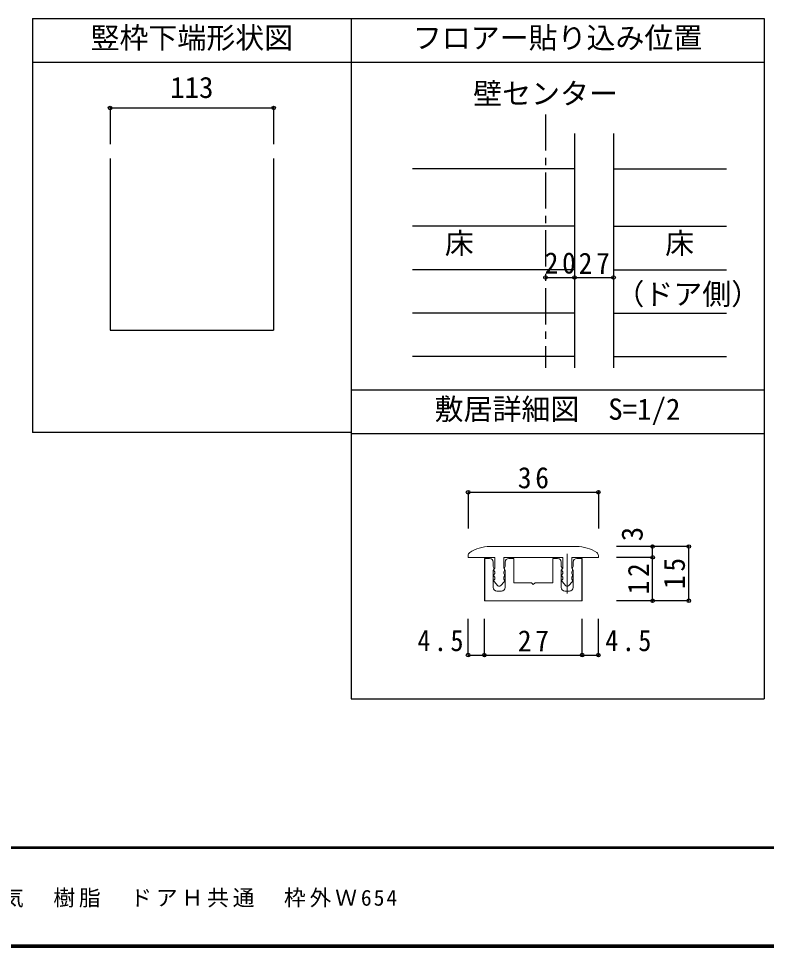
# Model space of a CAD drawing. Units: millimetres, scale not verified, with parts at other scales. Extents: x -973 to 977, y -718 to 696.
# Drawn here: x -517 to 0, y -701 to -59 of the extents above; entities that cross this region are included whole.
import ezdxf
from ezdxf.enums import TextEntityAlignment as Align

# ---------------------------------------------------------------- set-up
doc = ezdxf.new("R2010")
doc.units = ezdxf.units.MM
doc.header["$LTSCALE"] = 5
doc.header["$PDMODE"] = 32
doc.header["$PDSIZE"] = 2.5
doc.linetypes.add('CHAIN1', pattern=[8, 5, -1, 1, -1])
for name, color, linetype in [('0-1_通り芯', 4, 'CHAIN1'), ('0-4_枠', 3, 'Continuous'), ('0-A_文字', 3, 'Continuous'), ('0-B_寸法', 7, 'Continuous'), ('0-D_', 4, 'Continuous'), ('1-B_寸法', 7, 'Continuous'), ('F-1_枠', 6, 'Continuous'), ('F-A_文字', 7, 'Continuous')]:
    doc.layers.add(name, color=color, linetype=linetype)
doc.layers.add('1-7_金物', color=7, linetype='Continuous', lineweight=18)
doc.styles.add('ＭＳ ゴシック', font='')
doc.styles.get('ＭＳ ゴシック').set_extended_font_data('MS Gothic')

msp = doc.modelspace()

# ---------------------------------------------------------------- linework, layer by layer
at = {"layer": '0-1_通り芯'}
msp.add_line((-152.496, -125.416), (-152.496, -300.494), dxfattribs=at)
at = {"layer": '0-4_枠'}
for p, q in [((-506.874, -59.167), (-286.874, -59.167)), ((-506.874, -59.167), (-506.874, -345.115)), ((-286.874, -59.167), (-286.874, -529.167)), ((-506.874, -89.167), (-286.874, -89.167)), ((-132.496, -138.617), (-132.496, -300.494)), ((-105.496, -138.617), (-105.496, -300.494)), ((-453.374, -155.933), (-453.374, -274.503)), ((-340.374, -155.933), (-340.374, -274.503)), ((-453.374, -274.503), (-340.374, -274.503)), ((-286.874, -345.115), (-506.874, -345.115))]:
    msp.add_line(p, q, dxfattribs=at)
at = {"layer": '0-4_枠', "color": 4}
for p, q in [((-453.374, -120.933), (-340.374, -120.933)), ((-453.374, -120.933), (-453.374, -145.933)), ((-340.374, -120.933), (-340.374, -145.933))]:
    msp.add_line(p, q, dxfattribs=at)
at = {"layer": '0-4_枠', "color": 7}
for p in [(-453.374, -120.933), (-340.374, -120.933)]:
    msp.add_point(p, dxfattribs=at)
at = {"layer": '0-A_文字'}
for p, q in [((-286.874, -59.167), (-1.461, -59.167)), ((-1.461, -59.167), (-1.461, -529.167)), ((-286.874, -89.167), (-1.461, -89.167)), ((-286.874, -315.692), (-1.461, -315.692)), ((-286.874, -345.692), (-1.461, -345.692)), ((-286.874, -529.167), (-1.461, -529.167))]:
    msp.add_line(p, q, dxfattribs=at)
at = {"layer": '0-B_寸法', "color": 4}
for p, q in [((-152.496, -238.031), (-132.496, -238.031)), ((-132.496, -238.031), (-105.496, -238.031))]:
    msp.add_line(p, q, dxfattribs=at)
at = {"layer": '0-B_寸法'}
for p in [(-152.496, -238.031), (-132.496, -238.031), (-105.496, -238.031)]:
    msp.add_point(p, dxfattribs=at)
at = {"layer": '0-D_'}
for p, q in [((-132.496, -163.031), (-244.496, -163.031)), ((-105.496, -163.031), (-27.496, -163.031)), ((-132.496, -202.645), (-244.496, -202.645)), ((-105.496, -202.645), (-27.496, -202.645)), ((-132.496, -232.645), (-244.496, -232.645)), ((-105.496, -232.645), (-27.496, -232.645)), ((-132.496, -262.645), (-244.496, -262.645)), ((-105.496, -262.645), (-27.496, -262.645)), ((-132.496, -292.645), (-244.496, -292.645)), ((-105.496, -292.645), (-27.496, -292.645))]:
    msp.add_line(p, q, dxfattribs=at)
at = {"layer": '1-7_金物'}
for p, q in [((-191.027, -423.869), (-131.027, -423.869)), ((-206.027, -431.369), (-206.027, -430.161)), ((-206.027, -431.369), (-187.652, -431.369)), ((-194.777, -432.119), (-194.777, -461.369)), ((-191.152, -432.119), (-194.777, -432.119)), ((-194.527, -432.119), (-194.527, -461.369)), ((-188.652, -437.744), (-188.652, -434.619)), ((-187.652, -438.869), (-187.652, -431.369)), ((-181.402, -431.369), (-140.652, -431.369)), ((-181.402, -438.869), (-181.402, -431.369)), ((-180.402, -437.744), (-180.402, -434.619)), ((-177.902, -432.119), (-174.527, -432.119)), ((-174.527, -432.119), (-174.527, -448.869)), ((-147.527, -432.119), (-147.527, -448.869)), ((-144.152, -432.119), (-147.527, -432.119)), ((-141.652, -437.744), (-141.652, -434.619)), ((-140.652, -438.869), (-140.652, -431.369)), ((-134.402, -431.369), (-116.027, -431.369)), ((-134.402, -438.869), (-134.402, -431.369)), ((-133.402, -437.744), (-133.402, -434.619)), ((-127.527, -432.119), (-127.527, -461.369)), ((-116.027, -431.369), (-116.027, -430.161)), ((-188.652, -437.744), (-188.134, -438.609)), ((-188.652, -440.244), (-188.134, -439.38)), ((-188.652, -452.119), (-188.652, -440.244)), ((-187.652, -438.869), (-188.17, -439.734)), ((-187.652, -441.369), (-188.17, -440.505)), ((-187.652, -442.619), (-188.17, -443.484)), ((-187.652, -442.619), (-187.652, -441.369)), ((-181.402, -438.869), (-180.884, -439.734)), ((-181.402, -442.619), (-180.884, -443.484)), ((-180.402, -437.744), (-180.92, -438.609)), ((-180.402, -440.244), (-180.92, -439.38)), ((-180.402, -452.119), (-180.402, -440.244)), ((-141.652, -437.744), (-141.134, -438.609)), ((-141.652, -440.244), (-141.134, -439.38)), ((-141.652, -452.119), (-141.652, -440.244)), ((-140.652, -438.869), (-141.17, -439.734)), ((-140.652, -442.619), (-141.17, -443.484)), ((-134.402, -438.869), (-133.884, -439.734)), ((-134.402, -441.369), (-133.884, -440.505)), ((-134.402, -442.619), (-134.402, -441.369)), ((-134.402, -442.619), (-133.884, -443.484)), ((-133.402, -437.744), (-133.92, -438.609)), ((-133.402, -440.244), (-133.92, -439.38)), ((-133.402, -452.119), (-133.402, -440.244)), ((-187.652, -445.119), (-188.17, -444.255)), ((-187.652, -446.369), (-188.17, -447.234)), ((-185.444, -450.969), (-188.077, -448.129)), ((-187.652, -445.119), (-187.652, -446.369)), ((-183.611, -450.969), (-180.977, -448.129)), ((-181.402, -445.119), (-180.884, -444.255)), ((-181.402, -446.369), (-181.402, -445.119)), ((-181.402, -446.369), (-180.884, -447.234)), ((-162.277, -448.869), (-174.527, -448.869)), ((-161.027, -450.119), (-162.277, -448.869)), ((-161.027, -450.119), (-159.777, -448.869)), ((-147.527, -448.869), (-159.777, -448.869)), ((-140.652, -445.119), (-141.17, -444.255)), ((-140.652, -446.369), (-141.17, -447.234)), ((-138.444, -450.969), (-141.077, -448.129)), ((-140.652, -446.369), (-140.652, -445.119)), ((-136.611, -450.969), (-133.977, -448.129)), ((-134.402, -445.119), (-133.884, -444.255)), ((-134.402, -445.119), (-134.402, -446.369)), ((-134.402, -446.369), (-133.884, -447.234)), ((-182.902, -454.619), (-186.152, -454.619)), ((-139.152, -454.619), (-135.902, -454.619))]:
    msp.add_line(p, q, dxfattribs=at)
at = {"layer": '1-7_金物', "color": 4}
msp.add_line((-137.527, -428.869), (-137.527, -456.222), dxfattribs=at)
at = {"layer": '1-7_金物'}
for points in [[(-130.902, -432.119), (-127.277, -432.119), (-127.277, -461.369), (-194.777, -461.369)], [(-181.402, -442.619), (-181.402, -441.369), (-180.884, -440.505)], [(-140.652, -442.619), (-140.652, -441.369), (-141.17, -440.505)]]:
    msp.add_lwpolyline(points, dxfattribs=at)
for centre, radius, start, end in [((-203.527, -430.161), 2.5, 123.74899, 180), ((-191.027, -448.869), 25, 90, 123.74899), ((-131.027, -448.869), 25, 56.25101, 90), ((-118.527, -430.161), 2.5, 0, 56.25101), ((-191.152, -434.619), 2.5, 0, 90), ((-177.902, -434.619), 2.5, 90, 180), ((-144.152, -434.619), 2.5, 0, 90), ((-130.902, -434.619), 2.5, 90, 180), ((-187.527, -440.119), 0.75, 149.05365, 210.94635), ((-188.777, -438.994), 0.75, 329.05368, 30.94635), ((-180.277, -438.994), 0.75, 149.05365, 210.94632), ((-181.527, -440.119), 0.75, 329.05365, 30.94632), ((-140.527, -440.119), 0.75, 149.05366, 210.94634), ((-141.777, -438.994), 0.75, 329.05368, 30.94635), ((-133.277, -438.994), 0.75, 149.05365, 210.94632), ((-134.527, -440.119), 0.75, 329.05365, 30.94635), ((-187.527, -443.869), 0.75, 149.05365, 210.94635), ((-187.527, -447.619), 0.75, 149.05362, 222.83826), ((-181.527, -447.619), 0.75, 317.16174, 30.94632), ((-181.527, -443.869), 0.75, 329.05365, 30.94632), ((-140.527, -443.869), 0.75, 149.05366, 210.94634), ((-140.527, -447.619), 0.75, 149.0537, 222.83827), ((-134.527, -447.619), 0.75, 317.16174, 30.94638), ((-134.527, -443.869), 0.75, 329.05365, 30.94635), ((-186.152, -452.119), 2.5, 180, 270), ((-184.527, -450.119), 1.25, 222.83826, 317.16174), ((-182.902, -452.119), 2.5, 270, 0), ((-139.152, -452.119), 2.5, 180, 270), ((-137.527, -450.119), 1.25, 222.83827, 317.16174), ((-135.902, -452.119), 2.5, 270, 0)]:
    msp.add_arc(centre, radius, start, end, dxfattribs=at)
at = {"layer": '1-B_寸法', "color": 4}
for p, q in [((-206.027, -386.369), (-116.027, -386.369)), ((-206.027, -386.369), (-206.027, -411.369)), ((-116.027, -386.369), (-116.027, -411.369)), ((-53.527, -423.869), (-103.527, -423.869)), ((-78.527, -431.369), (-78.527, -423.869)), ((-53.527, -461.369), (-53.527, -423.869)), ((-78.527, -431.369), (-103.527, -431.369)), ((-78.527, -461.369), (-78.527, -431.369)), ((-53.527, -461.369), (-103.527, -461.369)), ((-206.027, -498.869), (-206.027, -473.869)), ((-194.777, -498.869), (-194.777, -473.869)), ((-127.277, -498.869), (-127.277, -473.869)), ((-116.027, -498.869), (-116.027, -473.869)), ((-206.027, -498.869), (-194.777, -498.869)), ((-194.777, -498.869), (-127.277, -498.869)), ((-127.277, -498.869), (-116.027, -498.869))]:
    msp.add_line(p, q, dxfattribs=at)
at = {"layer": '1-B_寸法'}
for p in [(-206.027, -386.369), (-116.027, -386.369), (-78.527, -423.869), (-53.527, -423.869), (-78.527, -431.369), (-78.527, -461.369), (-53.527, -461.369), (-206.027, -498.869), (-194.777, -498.869), (-127.277, -498.869), (-116.027, -498.869)]:
    msp.add_point(p, dxfattribs=at)
at = {"layer": 'F-1_枠'}
for p, q in [((976.653, -631.667), (-973.347, -631.667)), ((976.653, -632.5), (-973.347, -632.5)), ((976.653, -699.167), (-973.347, -699.167)), ((976.653, -700), (-973.347, -700)), ((976.653, -700.833), (-973.347, -700.833))]:
    msp.add_line(p, q, dxfattribs=at)

# ---------------------------------------------------------------- texts
at = {"layer": '0-4_枠', "color": 7, "style": 'ＭＳ ゴシック'}
for s, p in [('竪枠下端形状図', (-466.874, -84.167)), ('113', (-411.874, -118.433))]:
    msp.add_text(s, height=14.66, dxfattribs=at).set_placement(p, align=Align.BOTTOM_LEFT)
at = {"layer": '0-A_文字', "color": 7, "style": 'ＭＳ ゴシック'}
for s, p in [('フロアー貼り込み位置', (-244.168, -84.167)), ('壁センター', (-202.496, -122.699)), ('床', (-222.091, -226.081)), ('床', (-69.901, -226.081)), ('（ドア側）', (-104.231, -261.167)), ('敷居詳細図\u3000S=1/2', (-229.168, -340.692))]:
    msp.add_text(s, height=14.66, dxfattribs=at).set_placement(p, align=Align.BOTTOM_LEFT)
at = {"layer": '0-B_寸法', "char_height": 14.66, "attachment_point": 7, "style": 'ＭＳ ゴシック'}
for s, insert in [('\\T1.27;\\W0.95;20', (-153.121, -235.531)), ('\\T1.27;\\W0.95;27', (-129.621, -235.531))]:
    msp.add_mtext(s, dxfattribs=dict(at, insert=insert))
at = {"layer": '1-B_寸法', "style": 'ＭＳ ゴシック'}
msp.add_text('3', height=14.66, rotation=90, dxfattribs=at).set_placement((-81.027, -420.237), align=Align.BOTTOM_LEFT)
at = {"layer": '1-B_寸法', "char_height": 14.66, "attachment_point": 7, "style": 'ＭＳ ゴシック'}
for s, insert in [('\\T1.27;\\W0.95;36', (-171.652, -383.869)), ('\\T1.27;\\W0.9;4.5', (-241.01, -496.369)), ('\\T1.27;\\W0.95;27', (-171.652, -496.369)), ('\\T1.27;\\W0.9;4.5', (-111.206, -496.369))]:
    msp.add_mtext(s, dxfattribs=dict(at, insert=insert))
at = {"layer": '1-B_寸法', "char_height": 14.66, "attachment_point": 7, "rotation": 90, "style": 'ＭＳ ゴシック'}
for s, insert in [('\\T1.27;\\W0.95;15', (-56.027, -453.244)), ('\\T1.27;\\W0.95;12', (-81.027, -456.994))]:
    msp.add_mtext(s, dxfattribs=dict(at, insert=insert))
at = {"layer": 'F-A_文字', "insert": (-846.68, -673.333), "char_height": 11, "attachment_point": 7, "style": 'ＭＳ ゴシック'}
msp.add_mtext('\\T1.18;ソフトアート\u3000トイレドア\u3000調整枠\u3000通気\u3000樹脂\u3000ドアＨ共通\u3000枠外Ｗ654', dxfattribs=at)

doc.saveas('drawing.dxf')
